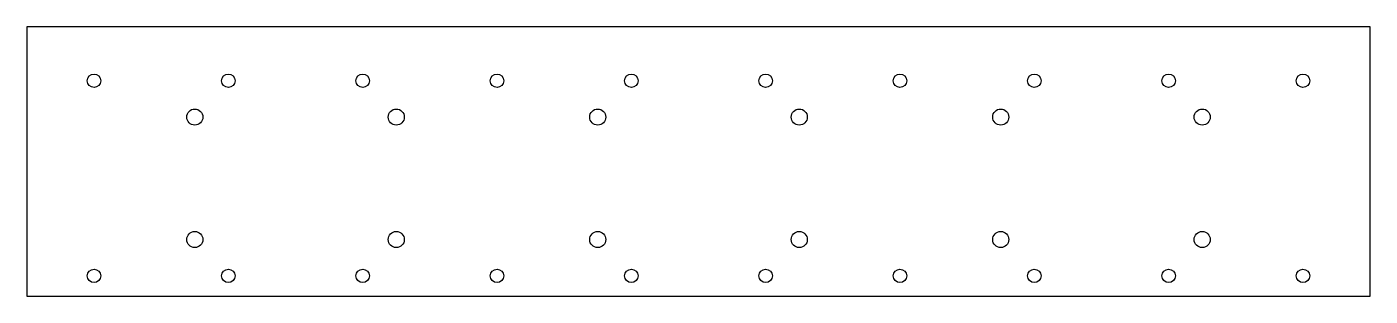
# Model space of a CAD drawing. Header units: metres. Extents: x -0.5 to 0.5, y -0.1 to 0.1.
import ezdxf

# ---------------------------------------------------------------- set-up
doc = ezdxf.new("R2010")
doc.units = ezdxf.units.M

msp = doc.modelspace()

# ---------------------------------------------------------------- linework, layer by layer
at = {"layer": 'concrete'}
msp.add_lwpolyline([(-0.5, -0.1), (0.5, -0.1), (0.5, 0.1), (-0.5, 0.1), (-0.5, -0.1)], dxfattribs=at)
at = {"layer": 'reinforcement'}
for centre, radius in [((-0.45, 0.06), 0.005), ((-0.35, 0.06), 0.005), ((-0.25, 0.06), 0.005), ((-0.15, 0.06), 0.005), ((-0.05, 0.06), 0.005), ((0.05, 0.06), 0.005), ((0.15, 0.06), 0.005), ((0.25, 0.06), 0.005), ((0.35, 0.06), 0.005), ((0.45, 0.06), 0.005), ((-0.375, 0.033), 0.006), ((-0.225, 0.033), 0.006), ((-0.075, 0.033), 0.006), ((0.075, 0.033), 0.006), ((0.225, 0.033), 0.006), ((0.375, 0.033), 0.006), ((-0.375, -0.058), 0.006), ((-0.225, -0.058), 0.006), ((-0.075, -0.058), 0.006), ((0.075, -0.058), 0.006), ((0.225, -0.058), 0.006), ((0.375, -0.058), 0.006), ((-0.45, -0.085), 0.005), ((-0.35, -0.085), 0.005), ((-0.25, -0.085), 0.005), ((-0.15, -0.085), 0.005), ((-0.05, -0.085), 0.005), ((0.05, -0.085), 0.005), ((0.15, -0.085), 0.005), ((0.25, -0.085), 0.005), ((0.35, -0.085), 0.005), ((0.45, -0.085), 0.005)]:
    msp.add_circle(centre, radius, dxfattribs=at)

doc.saveas('drawing.dxf')
